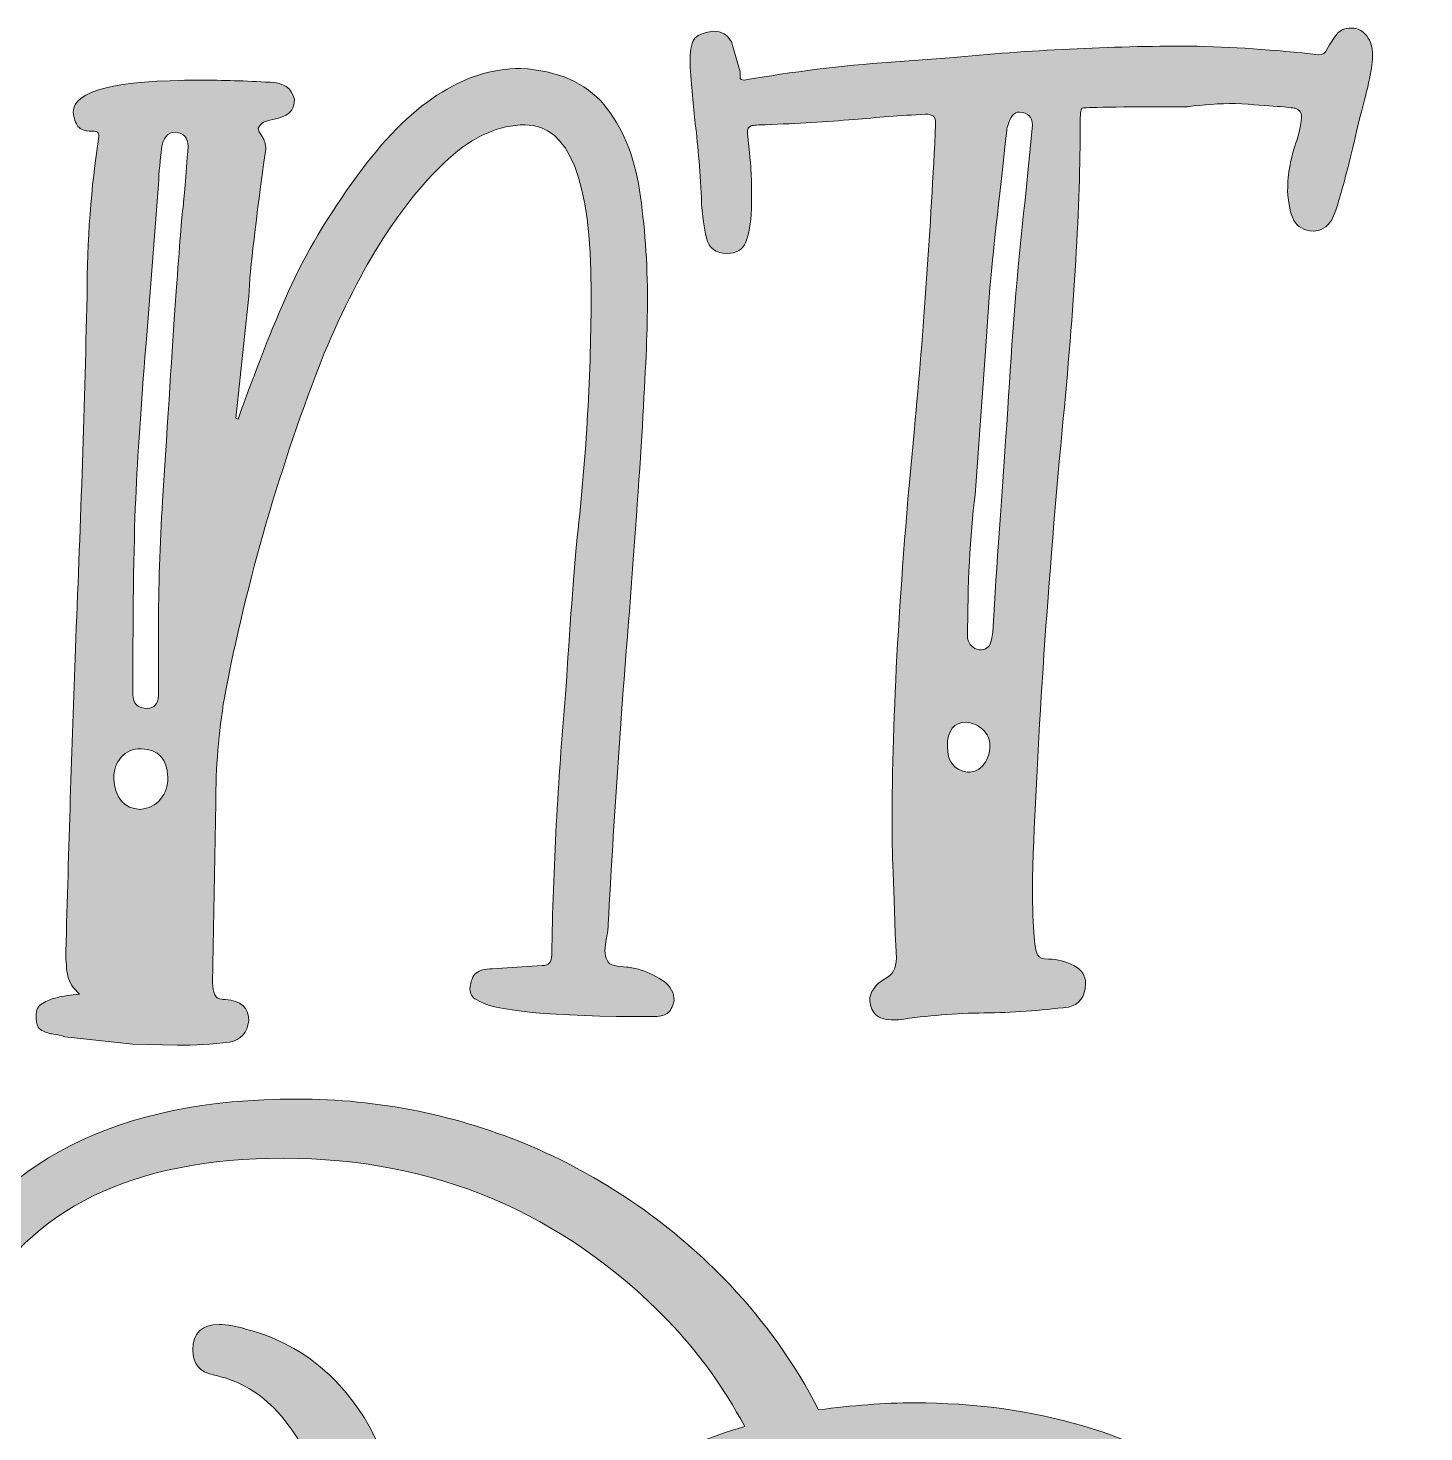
# Model space of a CAD drawing. Header units: inches. Extents: x 0.15 to 5.85, y 0.49 to 5.49.
# Drawn here: x 4.436 to 5.541, y 4.347 to 5.459 of the extents above; entities that cross this region are included whole.
import ezdxf

# ---------------------------------------------------------------- set-up
doc = ezdxf.new("R2010")
doc.units = ezdxf.units.IN
doc.header["$MEASUREMENT"] = 0
doc.layers.add('Layer 1', color=7, linetype='Continuous')

# ---------------------------------------------------------------- blocks, each defined once
blk = doc.blocks.new('block 3')
at = {"layer": 'Layer 1', "true_color": 0x231f20}
h = blk.add_hatch(color=250, dxfattribs=at)
h.dxf.hatch_style = 2
edge = h.paths.add_edge_path()
edge.add_spline(control_points=[(5.1194, 4.6731), (5.1093, 4.6731), (5.1036, 4.6781), (5.1025, 4.6882), (5.1025, 4.695), (5.1067, 4.7009), (5.1151, 4.7059), (5.1207, 4.7087), (5.1236, 4.714), (5.1236, 4.7219), (5.1213, 4.7769), (5.1202, 4.8117), (5.1202, 4.8263), (5.1202, 4.9145), (5.1261, 5.0195), (5.1379, 5.1413), (5.1452, 5.2193), (5.1508, 5.2999), (5.1547, 5.383), (5.1547, 5.3858), (5.1542, 5.3877), (5.153, 5.3889), (5.1519, 5.39), (5.1497, 5.3906), (5.1463, 5.3906), (5.1266, 5.3894), (5.1078, 5.388), (5.0899, 5.3863), (5.0685, 5.3847), (5.0453, 5.3833), (5.02, 5.3821), (5.0144, 5.3821), (5.0106, 5.3819), (5.0086, 5.3813), (5.0066, 5.3807), (5.0056, 5.3788), (5.0056, 5.3754), (5.0073, 5.3602), (5.0083, 5.3497), (5.0086, 5.3438), (5.0089, 5.3379), (5.009, 5.3285), (5.009, 5.3156), (5.0084, 5.3038), (5.0069, 5.295), (5.0044, 5.2891), (5.0019, 5.2832), (4.997, 5.2802), (4.9896, 5.2802), (4.9807, 5.2802), (4.9752, 5.2843), (4.9732, 5.2925), (4.9713, 5.3006), (4.97, 5.3097), (4.9694, 5.3198), (4.9683, 5.3434), (4.9666, 5.3645), (4.9644, 5.383), (4.9627, 5.397), (4.9613, 5.413), (4.9602, 5.431), (4.9602, 5.44), (4.9612, 5.4461), (4.9631, 5.4495), (4.9651, 5.4529), (4.9703, 5.4551), (4.9787, 5.4562), (4.9854, 5.4562), (4.9902, 5.4534), (4.993, 5.4478), (4.993, 5.4478), (4.9998, 5.4242), (4.9998, 5.4242), (4.9998, 5.4231), (4.9998, 5.4217), (4.9998, 5.42), (4.9998, 5.4183), (5.0009, 5.4175), (5.0031, 5.4175), (5.0413, 5.4242), (5.08, 5.429), (5.1194, 5.4318), (5.1194, 5.4318), (5.1657, 5.4352), (5.1657, 5.4352), (5.2291, 5.4414), (5.2925, 5.4445), (5.356, 5.4445), (5.3891, 5.4439), (5.4231, 5.4416), (5.4579, 5.4377), (5.4612, 5.4377), (5.4635, 5.4391), (5.4646, 5.4419), (5.4674, 5.447), (5.4701, 5.4511), (5.4726, 5.4541), (5.4751, 5.4572), (5.4789, 5.4588), (5.484, 5.4588), (5.489, 5.4588), (5.4931, 5.4567), (5.4962, 5.4525), (5.4993, 5.4482), (5.5008, 5.4433), (5.5008, 5.4377), (5.5008, 5.4287), (5.4975, 5.4122), (5.4907, 5.388), (5.4795, 5.3397), (5.472, 5.3127), (5.4684, 5.3068), (5.4647, 5.3009), (5.4598, 5.2979), (5.4537, 5.2979), (5.4464, 5.2985), (5.4413, 5.3013), (5.4385, 5.3064), (5.4357, 5.3114), (5.434, 5.3193), (5.4335, 5.3299), (5.4335, 5.3434), (5.436, 5.3569), (5.441, 5.3704), (5.4433, 5.3788), (5.4444, 5.385), (5.4444, 5.3889), (5.4444, 5.3922), (5.4427, 5.3943), (5.4394, 5.3952), (5.436, 5.396), (5.4203, 5.3973), (5.3922, 5.399), (5.3793, 5.399), (5.3666, 5.3981), (5.3543, 5.3965), (5.2993, 5.3965), (5.2714, 5.396), (5.2705, 5.3952), (5.2697, 5.3943), (5.2692, 5.3903), (5.2692, 5.383), (5.2692, 5.319), (5.2645, 5.2381), (5.2549, 5.1404), (5.2426, 5.0068), (5.2347, 4.8884), (5.2314, 4.7851), (5.2314, 4.7486), (5.2327, 4.7284), (5.2356, 4.7244), (5.2367, 4.7222), (5.2395, 4.7211), (5.244, 4.7211), (5.2513, 4.7211), (5.258, 4.7194), (5.2642, 4.716), (5.2704, 4.7127), (5.2735, 4.7079), (5.2735, 4.7017), (5.2729, 4.691), (5.2684, 4.6849), (5.26, 4.6832), (5.2375, 4.6804), (5.2152, 4.6788), (5.193, 4.6785), (5.1708, 4.6783), (5.1483, 4.6764), (5.1253, 4.6731), (5.1253, 4.6731), (5.1194, 4.6731), (5.1194, 4.6731)], knot_values=[0, 0, 0, 0, 1, 1, 1, 2, 2, 2, 3, 3, 3, 4, 4, 4, 5, 5, 5, 6, 6, 6, 7, 7, 7, 8, 8, 8, 9, 9, 9, 10, 10, 10, 11, 11, 11, 12, 12, 12, 13, 13, 13, 14, 14, 14, 15, 15, 15, 16, 16, 16, 17, 17, 17, 18, 18, 18, 19, 19, 19, 20, 20, 20, 21, 21, 21, 22, 22, 22, 23, 23, 23, 24, 24, 24, 25, 25, 25, 26, 26, 26, 27, 27, 27, 28, 28, 28, 29, 29, 29, 30, 30, 30, 31, 31, 31, 32, 32, 32, 33, 33, 33, 34, 34, 34, 35, 35, 35, 36, 36, 36, 37, 37, 37, 38, 38, 38, 39, 39, 39, 40, 40, 40, 41, 41, 41, 42, 42, 42, 43, 43, 43, 44, 44, 44, 45, 45, 45, 46, 46, 46, 47, 47, 47, 48, 48, 48, 49, 49, 49, 50, 50, 50, 51, 51, 51, 52, 52, 52, 53, 53, 53, 54, 54, 54, 55, 55, 55, 56, 56, 56, 57, 57, 57, 57], degree=3, periodic=1)
edge = h.paths.add_edge_path()
edge.add_spline(control_points=[(5.193, 4.8756), (5.1961, 4.8798), (5.1977, 4.8847), (5.1977, 4.8903), (5.1977, 4.8954), (5.1958, 4.8996), (5.1922, 4.903), (5.1885, 4.9063), (5.1842, 4.9083), (5.1791, 4.9089), (5.169, 4.9089), (5.164, 4.9024), (5.164, 4.8895), (5.164, 4.8777), (5.1693, 4.871), (5.18, 4.8693), (5.1856, 4.8693), (5.1899, 4.8714), (5.193, 4.8756)], knot_values=[0, 0, 0, 0, 1, 1, 1, 2, 2, 2, 3, 3, 3, 4, 4, 4, 5, 5, 5, 6, 6, 6, 6], degree=3, periodic=1)
edge = h.paths.add_edge_path()
edge.add_spline(control_points=[(5.1985, 4.9724), (5.1996, 4.9767), (5.2002, 4.9807), (5.2002, 4.9847), (5.203, 5.0301), (5.2069, 5.0877), (5.212, 5.1573), (5.2148, 5.2106), (5.2193, 5.2656), (5.2255, 5.3224), (5.2255, 5.3224), (5.2314, 5.3821), (5.2314, 5.3821), (5.2314, 5.3883), (5.228, 5.3917), (5.2212, 5.3922), (5.2167, 5.3922), (5.2137, 5.3886), (5.212, 5.3813), (5.2114, 5.3807), (5.2111, 5.3796), (5.2111, 5.3779), (5.2044, 5.3195), (5.1999, 5.278), (5.1977, 5.2533), (5.1977, 5.2533), (5.1943, 5.2028), (5.1943, 5.2028), (5.1943, 5.2028), (5.1859, 5.0891), (5.1859, 5.0891), (5.1819, 5.056), (5.18, 5.018), (5.18, 4.9754), (5.1811, 4.9703), (5.1842, 4.9672), (5.1892, 4.9661), (5.1943, 4.9661), (5.1974, 4.9682), (5.1985, 4.9724)], knot_values=[0, 0, 0, 0, 1, 1, 1, 2, 2, 2, 3, 3, 3, 4, 4, 4, 5, 5, 5, 6, 6, 6, 7, 7, 7, 8, 8, 8, 9, 9, 9, 10, 10, 10, 11, 11, 11, 12, 12, 12, 13, 13, 13, 13], degree=3, periodic=1)
h = blk.add_hatch(color=250, dxfattribs=at)
h.dxf.hatch_style = 2
edge = h.paths.add_edge_path()
edge.add_spline(control_points=[(4.5189, 4.6537), (4.5189, 4.6537), (4.465, 4.6596), (4.465, 4.6596), (4.4622, 4.6607), (4.4593, 4.6614), (4.4562, 4.6617), (4.4531, 4.662), (4.45, 4.663), (4.4469, 4.6647), (4.4438, 4.6663), (4.4423, 4.67), (4.4423, 4.6756), (4.4423, 4.6807), (4.444, 4.6842), (4.4473, 4.6861), (4.4507, 4.6881), (4.4546, 4.6896), (4.4592, 4.6908), (4.4636, 4.6919), (4.4695, 4.6927), (4.4768, 4.6933), (4.4718, 4.6978), (4.4687, 4.7025), (4.4675, 4.7076), (4.4664, 4.7127), (4.4659, 4.7191), (4.4659, 4.727), (4.4681, 4.8084), (4.4706, 4.8884), (4.4734, 4.967), (4.4774, 5.0585), (4.4805, 5.1517), (4.4827, 5.2465), (4.4827, 5.2904), (4.4858, 5.3325), (4.492, 5.3729), (4.492, 5.3751), (4.4914, 5.3764), (4.4903, 5.3767), (4.4892, 5.377), (4.4878, 5.3771), (4.4861, 5.3771), (4.481, 5.3771), (4.4775, 5.3784), (4.4755, 5.3809), (4.4736, 5.3834), (4.4723, 5.3872), (4.4718, 5.3922), (4.4718, 5.4091), (4.5052, 5.4175), (4.572, 5.4175), (4.59, 5.4175), (4.6085, 5.417), (4.6276, 5.4158), (4.6382, 5.4158), (4.6447, 5.4113), (4.6469, 5.4023), (4.6469, 5.3956), (4.6441, 5.3911), (4.6385, 5.3889), (4.6357, 5.3877), (4.6327, 5.3869), (4.6297, 5.3863), (4.6266, 5.3858), (4.6242, 5.3851), (4.6225, 5.3842), (4.6208, 5.3834), (4.6194, 5.3819), (4.6183, 5.3796), (4.6183, 5.3779), (4.6193, 5.3757), (4.6213, 5.3729), (4.6232, 5.3701), (4.6242, 5.3667), (4.6242, 5.3628), (4.6163, 5.3066), (4.6118, 5.2679), (4.6107, 5.2465), (4.6107, 5.2465), (4.6006, 5.1497), (4.6006, 5.1497), (4.6006, 5.1497), (4.6023, 5.1489), (4.6023, 5.1489), (4.6158, 5.187), (4.6291, 5.2209), (4.6423, 5.2504), (4.6555, 5.2798), (4.6736, 5.3103), (4.6966, 5.3417), (4.7376, 5.3984), (4.7808, 5.4268), (4.8263, 5.4268), (4.8555, 5.4251), (4.8774, 5.4155), (4.892, 5.3981), (4.9066, 5.3807), (4.916, 5.3581), (4.9202, 5.3304), (4.9244, 5.3026), (4.9265, 5.2732), (4.9265, 5.2424), (4.9265, 5.203), (4.9217, 5.1211), (4.9122, 4.9964), (4.9055, 4.9145), (4.8998, 4.8319), (4.8954, 4.7489), (4.8954, 4.7455), (4.8949, 4.7418), (4.8941, 4.7379), (4.8933, 4.734), (4.8928, 4.7306), (4.8928, 4.7278), (4.8928, 4.725), (4.8934, 4.7225), (4.8945, 4.7202), (4.8956, 4.718), (4.8976, 4.7166), (4.9004, 4.716), (4.9032, 4.7155), (4.9065, 4.715), (4.9101, 4.7148), (4.9137, 4.7145), (4.9173, 4.7138), (4.9206, 4.7127), (4.9279, 4.7104), (4.9342, 4.7073), (4.9396, 4.7034), (4.9449, 4.6995), (4.9476, 4.6944), (4.9476, 4.6882), (4.9465, 4.6832), (4.9446, 4.6798), (4.9421, 4.6781), (4.9396, 4.6764), (4.9358, 4.6756), (4.9307, 4.6756), (4.8499, 4.6756), (4.8033, 4.6801), (4.7909, 4.6891), (4.7876, 4.6908), (4.7859, 4.6936), (4.7859, 4.6975), (4.7864, 4.7037), (4.7881, 4.7079), (4.7909, 4.7101), (4.7937, 4.7124), (4.7979, 4.7135), (4.8036, 4.7135), (4.8036, 4.7135), (4.8431, 4.716), (4.8431, 4.716), (4.8482, 4.716), (4.8507, 4.7188), (4.8507, 4.7244), (4.8518, 4.7935), (4.8555, 4.8623), (4.8617, 4.9308), (4.865, 4.9852), (4.8681, 5.0268), (4.8709, 5.0554), (4.8782, 5.1205), (4.8819, 5.1854), (4.8819, 5.2499), (4.8819, 5.3381), (4.8645, 5.3821), (4.8297, 5.3821), (4.8089, 5.3821), (4.7887, 5.3731), (4.769, 5.3552), (4.7325, 5.3221), (4.6997, 5.2707), (4.6705, 5.2011), (4.6357, 5.1129), (4.6093, 5.022), (4.5914, 4.9282), (4.5869, 4.9007), (4.5846, 4.8729), (4.5846, 4.8449), (4.5846, 4.8449), (4.5821, 4.7025), (4.5821, 4.7025), (4.5821, 4.6986), (4.5826, 4.6954), (4.5838, 4.6929), (4.5849, 4.6903), (4.5877, 4.6891), (4.5922, 4.6891), (4.6045, 4.6885), (4.6107, 4.6829), (4.6107, 4.6722), (4.6096, 4.6627), (4.6045, 4.6571), (4.5956, 4.6554), (4.5815, 4.6537), (4.5678, 4.6529), (4.5543, 4.6529), (4.5543, 4.6529), (4.5189, 4.6537), (4.5189, 4.6537)], knot_values=[0, 0, 0, 0, 1, 1, 1, 2, 2, 2, 3, 3, 3, 4, 4, 4, 5, 5, 5, 6, 6, 6, 7, 7, 7, 8, 8, 8, 9, 9, 9, 10, 10, 10, 11, 11, 11, 12, 12, 12, 13, 13, 13, 14, 14, 14, 15, 15, 15, 16, 16, 16, 17, 17, 17, 18, 18, 18, 19, 19, 19, 20, 20, 20, 21, 21, 21, 22, 22, 22, 23, 23, 23, 24, 24, 24, 25, 25, 25, 26, 26, 26, 27, 27, 27, 28, 28, 28, 29, 29, 29, 30, 30, 30, 31, 31, 31, 32, 32, 32, 33, 33, 33, 34, 34, 34, 35, 35, 35, 36, 36, 36, 37, 37, 37, 38, 38, 38, 39, 39, 39, 40, 40, 40, 41, 41, 41, 42, 42, 42, 43, 43, 43, 44, 44, 44, 45, 45, 45, 46, 46, 46, 47, 47, 47, 48, 48, 48, 49, 49, 49, 50, 50, 50, 51, 51, 51, 52, 52, 52, 53, 53, 53, 54, 54, 54, 55, 55, 55, 56, 56, 56, 57, 57, 57, 58, 58, 58, 59, 59, 59, 60, 60, 60, 61, 61, 61, 62, 62, 62, 63, 63, 63, 64, 64, 64, 65, 65, 65, 66, 66, 66, 67, 67, 67, 67], degree=3, periodic=1)
edge = h.paths.add_edge_path()
edge.add_spline(control_points=[(4.5408, 4.8478), (4.5448, 4.8526), (4.5467, 4.8583), (4.5467, 4.8651), (4.5462, 4.8797), (4.5392, 4.8872), (4.5257, 4.8878), (4.5189, 4.8878), (4.5136, 4.8856), (4.5097, 4.8811), (4.5057, 4.8766), (4.5038, 4.871), (4.5038, 4.8642), (4.5049, 4.8485), (4.5119, 4.8404), (4.5248, 4.8398), (4.5315, 4.8404), (4.5369, 4.843), (4.5408, 4.8478)], knot_values=[0, 0, 0, 0, 1, 1, 1, 2, 2, 2, 3, 3, 3, 4, 4, 4, 5, 5, 5, 6, 6, 6, 6], degree=3, periodic=1)
edge = h.paths.add_edge_path()
edge.add_spline(control_points=[(4.5392, 4.9299), (4.5392, 4.9299), (4.5392, 4.9813), (4.5392, 4.9813), (4.5392, 5.0155), (4.5403, 5.0498), (4.5425, 5.084), (4.5509, 5.2188), (4.5563, 5.2959), (4.5585, 5.3156), (4.5596, 5.324), (4.561, 5.3406), (4.5627, 5.3653), (4.5627, 5.372), (4.5594, 5.3757), (4.5526, 5.3762), (4.5464, 5.3762), (4.5428, 5.3719), (4.5417, 5.3632), (4.5405, 5.3545), (4.5397, 5.3451), (4.5392, 5.335), (4.5392, 5.335), (4.5299, 5.2154), (4.5299, 5.2154), (4.526, 5.1682), (4.5232, 5.1273), (4.5215, 5.0924), (4.5198, 5.0576), (4.5189, 5.0037), (4.5189, 4.9308), (4.5189, 4.9235), (4.5229, 4.9198), (4.5307, 4.9198), (4.5358, 4.9198), (4.5386, 4.9232), (4.5392, 4.9299)], knot_values=[0, 0, 0, 0, 1, 1, 1, 2, 2, 2, 3, 3, 3, 4, 4, 4, 5, 5, 5, 6, 6, 6, 7, 7, 7, 8, 8, 8, 9, 9, 9, 10, 10, 10, 11, 11, 11, 12, 12, 12, 12], degree=3, periodic=1)
at = {"layer": 'Layer 1', "lineweight": 0}
for points, knots in [([(5.1194, 4.6731), (5.1093, 4.6731), (5.1036, 4.6781), (5.1025, 4.6882), (5.1025, 4.695), (5.1067, 4.7009), (5.1151, 4.7059), (5.1207, 4.7087), (5.1236, 4.714), (5.1236, 4.7219), (5.1213, 4.7769), (5.1202, 4.8117), (5.1202, 4.8263), (5.1202, 4.9145), (5.1261, 5.0195), (5.1379, 5.1413), (5.1452, 5.2193), (5.1508, 5.2999), (5.1547, 5.383), (5.1547, 5.3858), (5.1542, 5.3877), (5.153, 5.3889), (5.1519, 5.39), (5.1497, 5.3906), (5.1463, 5.3906), (5.1266, 5.3894), (5.1078, 5.388), (5.0899, 5.3863), (5.0685, 5.3847), (5.0453, 5.3833), (5.02, 5.3821), (5.0144, 5.3821), (5.0106, 5.3819), (5.0086, 5.3813), (5.0066, 5.3807), (5.0056, 5.3788), (5.0056, 5.3754), (5.0073, 5.3602), (5.0083, 5.3497), (5.0086, 5.3438), (5.0089, 5.3379), (5.009, 5.3285), (5.009, 5.3156), (5.0084, 5.3038), (5.0069, 5.295), (5.0044, 5.2891), (5.0019, 5.2832), (4.997, 5.2802), (4.9896, 5.2802), (4.9807, 5.2802), (4.9752, 5.2843), (4.9732, 5.2925), (4.9713, 5.3006), (4.97, 5.3097), (4.9694, 5.3198), (4.9683, 5.3434), (4.9666, 5.3645), (4.9644, 5.383), (4.9627, 5.397), (4.9613, 5.413), (4.9602, 5.431), (4.9602, 5.44), (4.9612, 5.4461), (4.9631, 5.4495), (4.9651, 5.4529), (4.9703, 5.4551), (4.9787, 5.4562), (4.9854, 5.4562), (4.9902, 5.4534), (4.993, 5.4478), (4.993, 5.4478), (4.9998, 5.4242), (4.9998, 5.4242), (4.9998, 5.4231), (4.9998, 5.4217), (4.9998, 5.42), (4.9998, 5.4183), (5.0009, 5.4175), (5.0031, 5.4175), (5.0413, 5.4242), (5.08, 5.429), (5.1194, 5.4318), (5.1194, 5.4318), (5.1657, 5.4352), (5.1657, 5.4352), (5.2291, 5.4414), (5.2925, 5.4445), (5.356, 5.4445), (5.3891, 5.4439), (5.4231, 5.4416), (5.4579, 5.4377), (5.4612, 5.4377), (5.4635, 5.4391), (5.4646, 5.4419), (5.4674, 5.447), (5.4701, 5.4511), (5.4726, 5.4541), (5.4751, 5.4572), (5.4789, 5.4588), (5.484, 5.4588), (5.489, 5.4588), (5.4931, 5.4567), (5.4962, 5.4525), (5.4993, 5.4482), (5.5008, 5.4433), (5.5008, 5.4377), (5.5008, 5.4287), (5.4975, 5.4122), (5.4907, 5.388), (5.4795, 5.3397), (5.472, 5.3127), (5.4684, 5.3068), (5.4647, 5.3009), (5.4598, 5.2979), (5.4537, 5.2979), (5.4464, 5.2985), (5.4413, 5.3013), (5.4385, 5.3064), (5.4357, 5.3114), (5.434, 5.3193), (5.4335, 5.3299), (5.4335, 5.3434), (5.436, 5.3569), (5.441, 5.3704), (5.4433, 5.3788), (5.4444, 5.385), (5.4444, 5.3889), (5.4444, 5.3922), (5.4427, 5.3943), (5.4394, 5.3952), (5.436, 5.396), (5.4203, 5.3973), (5.3922, 5.399), (5.3793, 5.399), (5.3666, 5.3981), (5.3543, 5.3965), (5.2993, 5.3965), (5.2714, 5.396), (5.2705, 5.3952), (5.2697, 5.3943), (5.2692, 5.3903), (5.2692, 5.383), (5.2692, 5.319), (5.2645, 5.2381), (5.2549, 5.1404), (5.2426, 5.0068), (5.2347, 4.8884), (5.2314, 4.7851), (5.2314, 4.7486), (5.2327, 4.7284), (5.2356, 4.7244), (5.2367, 4.7222), (5.2395, 4.7211), (5.244, 4.7211), (5.2513, 4.7211), (5.258, 4.7194), (5.2642, 4.716), (5.2704, 4.7127), (5.2735, 4.7079), (5.2735, 4.7017), (5.2729, 4.691), (5.2684, 4.6849), (5.26, 4.6832), (5.2375, 4.6804), (5.2152, 4.6788), (5.193, 4.6785), (5.1708, 4.6783), (5.1483, 4.6764), (5.1253, 4.6731), (5.1253, 4.6731), (5.1194, 4.6731), (5.1194, 4.6731)], [0, 0, 0, 0, 1, 1, 1, 2, 2, 2, 3, 3, 3, 4, 4, 4, 5, 5, 5, 6, 6, 6, 7, 7, 7, 8, 8, 8, 9, 9, 9, 10, 10, 10, 11, 11, 11, 12, 12, 12, 13, 13, 13, 14, 14, 14, 15, 15, 15, 16, 16, 16, 17, 17, 17, 18, 18, 18, 19, 19, 19, 20, 20, 20, 21, 21, 21, 22, 22, 22, 23, 23, 23, 24, 24, 24, 25, 25, 25, 26, 26, 26, 27, 27, 27, 28, 28, 28, 29, 29, 29, 30, 30, 30, 31, 31, 31, 32, 32, 32, 33, 33, 33, 34, 34, 34, 35, 35, 35, 36, 36, 36, 37, 37, 37, 38, 38, 38, 39, 39, 39, 40, 40, 40, 41, 41, 41, 42, 42, 42, 43, 43, 43, 44, 44, 44, 45, 45, 45, 46, 46, 46, 47, 47, 47, 48, 48, 48, 49, 49, 49, 50, 50, 50, 51, 51, 51, 52, 52, 52, 53, 53, 53, 54, 54, 54, 55, 55, 55, 56, 56, 56, 57, 57, 57, 57]), ([(4.5189, 4.6537), (4.5189, 4.6537), (4.465, 4.6596), (4.465, 4.6596), (4.4622, 4.6607), (4.4593, 4.6614), (4.4562, 4.6617), (4.4531, 4.662), (4.45, 4.663), (4.4469, 4.6647), (4.4438, 4.6663), (4.4423, 4.67), (4.4423, 4.6756), (4.4423, 4.6807), (4.444, 4.6842), (4.4473, 4.6861), (4.4507, 4.6881), (4.4546, 4.6896), (4.4592, 4.6908), (4.4636, 4.6919), (4.4695, 4.6927), (4.4768, 4.6933), (4.4718, 4.6978), (4.4687, 4.7025), (4.4675, 4.7076), (4.4664, 4.7127), (4.4659, 4.7191), (4.4659, 4.727), (4.4681, 4.8084), (4.4706, 4.8884), (4.4734, 4.967), (4.4774, 5.0585), (4.4805, 5.1517), (4.4827, 5.2465), (4.4827, 5.2904), (4.4858, 5.3325), (4.492, 5.3729), (4.492, 5.3751), (4.4914, 5.3764), (4.4903, 5.3767), (4.4892, 5.377), (4.4878, 5.3771), (4.4861, 5.3771), (4.481, 5.3771), (4.4775, 5.3784), (4.4755, 5.3809), (4.4736, 5.3834), (4.4723, 5.3872), (4.4718, 5.3922), (4.4718, 5.4091), (4.5052, 5.4175), (4.572, 5.4175), (4.59, 5.4175), (4.6085, 5.417), (4.6276, 5.4158), (4.6382, 5.4158), (4.6447, 5.4113), (4.6469, 5.4023), (4.6469, 5.3956), (4.6441, 5.3911), (4.6385, 5.3889), (4.6357, 5.3877), (4.6327, 5.3869), (4.6297, 5.3863), (4.6266, 5.3858), (4.6242, 5.3851), (4.6225, 5.3842), (4.6208, 5.3834), (4.6194, 5.3819), (4.6183, 5.3796), (4.6183, 5.3779), (4.6193, 5.3757), (4.6213, 5.3729), (4.6232, 5.3701), (4.6242, 5.3667), (4.6242, 5.3628), (4.6163, 5.3066), (4.6118, 5.2679), (4.6107, 5.2465), (4.6107, 5.2465), (4.6006, 5.1497), (4.6006, 5.1497), (4.6006, 5.1497), (4.6023, 5.1489), (4.6023, 5.1489), (4.6158, 5.187), (4.6291, 5.2209), (4.6423, 5.2504), (4.6555, 5.2798), (4.6736, 5.3103), (4.6966, 5.3417), (4.7376, 5.3984), (4.7808, 5.4268), (4.8263, 5.4268), (4.8555, 5.4251), (4.8774, 5.4155), (4.892, 5.3981), (4.9066, 5.3807), (4.916, 5.3581), (4.9202, 5.3304), (4.9244, 5.3026), (4.9265, 5.2732), (4.9265, 5.2424), (4.9265, 5.203), (4.9217, 5.1211), (4.9122, 4.9964), (4.9055, 4.9145), (4.8998, 4.8319), (4.8954, 4.7489), (4.8954, 4.7455), (4.8949, 4.7418), (4.8941, 4.7379), (4.8933, 4.734), (4.8928, 4.7306), (4.8928, 4.7278), (4.8928, 4.725), (4.8934, 4.7225), (4.8945, 4.7202), (4.8956, 4.718), (4.8976, 4.7166), (4.9004, 4.716), (4.9032, 4.7155), (4.9065, 4.715), (4.9101, 4.7148), (4.9137, 4.7145), (4.9173, 4.7138), (4.9206, 4.7127), (4.9279, 4.7104), (4.9342, 4.7073), (4.9396, 4.7034), (4.9449, 4.6995), (4.9476, 4.6944), (4.9476, 4.6882), (4.9465, 4.6832), (4.9446, 4.6798), (4.9421, 4.6781), (4.9396, 4.6764), (4.9358, 4.6756), (4.9307, 4.6756), (4.8499, 4.6756), (4.8033, 4.6801), (4.7909, 4.6891), (4.7876, 4.6908), (4.7859, 4.6936), (4.7859, 4.6975), (4.7864, 4.7037), (4.7881, 4.7079), (4.7909, 4.7101), (4.7937, 4.7124), (4.7979, 4.7135), (4.8036, 4.7135), (4.8036, 4.7135), (4.8431, 4.716), (4.8431, 4.716), (4.8482, 4.716), (4.8507, 4.7188), (4.8507, 4.7244), (4.8518, 4.7935), (4.8555, 4.8623), (4.8617, 4.9308), (4.865, 4.9852), (4.8681, 5.0268), (4.8709, 5.0554), (4.8782, 5.1205), (4.8819, 5.1854), (4.8819, 5.2499), (4.8819, 5.3381), (4.8645, 5.3821), (4.8297, 5.3821), (4.8089, 5.3821), (4.7887, 5.3731), (4.769, 5.3552), (4.7325, 5.3221), (4.6997, 5.2707), (4.6705, 5.2011), (4.6357, 5.1129), (4.6093, 5.022), (4.5914, 4.9282), (4.5869, 4.9007), (4.5846, 4.8729), (4.5846, 4.8449), (4.5846, 4.8449), (4.5821, 4.7025), (4.5821, 4.7025), (4.5821, 4.6986), (4.5826, 4.6954), (4.5838, 4.6929), (4.5849, 4.6903), (4.5877, 4.6891), (4.5922, 4.6891), (4.6045, 4.6885), (4.6107, 4.6829), (4.6107, 4.6722), (4.6096, 4.6627), (4.6045, 4.6571), (4.5956, 4.6554), (4.5815, 4.6537), (4.5678, 4.6529), (4.5543, 4.6529), (4.5543, 4.6529), (4.5189, 4.6537), (4.5189, 4.6537)], [0, 0, 0, 0, 1, 1, 1, 2, 2, 2, 3, 3, 3, 4, 4, 4, 5, 5, 5, 6, 6, 6, 7, 7, 7, 8, 8, 8, 9, 9, 9, 10, 10, 10, 11, 11, 11, 12, 12, 12, 13, 13, 13, 14, 14, 14, 15, 15, 15, 16, 16, 16, 17, 17, 17, 18, 18, 18, 19, 19, 19, 20, 20, 20, 21, 21, 21, 22, 22, 22, 23, 23, 23, 24, 24, 24, 25, 25, 25, 26, 26, 26, 27, 27, 27, 28, 28, 28, 29, 29, 29, 30, 30, 30, 31, 31, 31, 32, 32, 32, 33, 33, 33, 34, 34, 34, 35, 35, 35, 36, 36, 36, 37, 37, 37, 38, 38, 38, 39, 39, 39, 40, 40, 40, 41, 41, 41, 42, 42, 42, 43, 43, 43, 44, 44, 44, 45, 45, 45, 46, 46, 46, 47, 47, 47, 48, 48, 48, 49, 49, 49, 50, 50, 50, 51, 51, 51, 52, 52, 52, 53, 53, 53, 54, 54, 54, 55, 55, 55, 56, 56, 56, 57, 57, 57, 58, 58, 58, 59, 59, 59, 60, 60, 60, 61, 61, 61, 62, 62, 62, 63, 63, 63, 64, 64, 64, 65, 65, 65, 66, 66, 66, 67, 67, 67, 67]), ([(5.1985, 4.9724), (5.1996, 4.9767), (5.2002, 4.9807), (5.2002, 4.9847), (5.203, 5.0301), (5.2069, 5.0877), (5.212, 5.1573), (5.2148, 5.2106), (5.2193, 5.2656), (5.2255, 5.3224), (5.2255, 5.3224), (5.2314, 5.3821), (5.2314, 5.3821), (5.2314, 5.3883), (5.228, 5.3917), (5.2212, 5.3922), (5.2167, 5.3922), (5.2137, 5.3886), (5.212, 5.3813), (5.2114, 5.3807), (5.2111, 5.3796), (5.2111, 5.3779), (5.2044, 5.3195), (5.1999, 5.278), (5.1977, 5.2533), (5.1977, 5.2533), (5.1943, 5.2028), (5.1943, 5.2028), (5.1943, 5.2028), (5.1859, 5.0891), (5.1859, 5.0891), (5.1819, 5.056), (5.18, 5.018), (5.18, 4.9754), (5.1811, 4.9703), (5.1842, 4.9672), (5.1892, 4.9661), (5.1943, 4.9661), (5.1974, 4.9682), (5.1985, 4.9724)], [0, 0, 0, 0, 1, 1, 1, 2, 2, 2, 3, 3, 3, 4, 4, 4, 5, 5, 5, 6, 6, 6, 7, 7, 7, 8, 8, 8, 9, 9, 9, 10, 10, 10, 11, 11, 11, 12, 12, 12, 13, 13, 13, 13]), ([(4.5392, 4.9299), (4.5392, 4.9299), (4.5392, 4.9813), (4.5392, 4.9813), (4.5392, 5.0155), (4.5403, 5.0498), (4.5425, 5.084), (4.5509, 5.2188), (4.5563, 5.2959), (4.5585, 5.3156), (4.5596, 5.324), (4.561, 5.3406), (4.5627, 5.3653), (4.5627, 5.372), (4.5594, 5.3757), (4.5526, 5.3762), (4.5464, 5.3762), (4.5428, 5.3719), (4.5417, 5.3632), (4.5405, 5.3545), (4.5397, 5.3451), (4.5392, 5.335), (4.5392, 5.335), (4.5299, 5.2154), (4.5299, 5.2154), (4.526, 5.1682), (4.5232, 5.1273), (4.5215, 5.0924), (4.5198, 5.0576), (4.5189, 5.0037), (4.5189, 4.9308), (4.5189, 4.9235), (4.5229, 4.9198), (4.5307, 4.9198), (4.5358, 4.9198), (4.5386, 4.9232), (4.5392, 4.9299)], [0, 0, 0, 0, 1, 1, 1, 2, 2, 2, 3, 3, 3, 4, 4, 4, 5, 5, 5, 6, 6, 6, 7, 7, 7, 8, 8, 8, 9, 9, 9, 10, 10, 10, 11, 11, 11, 12, 12, 12, 12]), ([(5.193, 4.8756), (5.1961, 4.8798), (5.1977, 4.8847), (5.1977, 4.8903), (5.1977, 4.8954), (5.1958, 4.8996), (5.1922, 4.903), (5.1885, 4.9063), (5.1842, 4.9083), (5.1791, 4.9089), (5.169, 4.9089), (5.164, 4.9024), (5.164, 4.8895), (5.164, 4.8777), (5.1693, 4.871), (5.18, 4.8693), (5.1856, 4.8693), (5.1899, 4.8714), (5.193, 4.8756)], [0, 0, 0, 0, 1, 1, 1, 2, 2, 2, 3, 3, 3, 4, 4, 4, 5, 5, 5, 6, 6, 6, 6]), ([(4.5408, 4.8478), (4.5448, 4.8526), (4.5467, 4.8583), (4.5467, 4.8651), (4.5462, 4.8797), (4.5392, 4.8872), (4.5257, 4.8878), (4.5189, 4.8878), (4.5136, 4.8856), (4.5097, 4.8811), (4.5057, 4.8766), (4.5038, 4.871), (4.5038, 4.8642), (4.5049, 4.8485), (4.5119, 4.8404), (4.5248, 4.8398), (4.5315, 4.8404), (4.5369, 4.843), (4.5408, 4.8478)], [0, 0, 0, 0, 1, 1, 1, 2, 2, 2, 3, 3, 3, 4, 4, 4, 5, 5, 5, 6, 6, 6, 6])]:
    blk.add_open_spline(points, degree=3, knots=knots, dxfattribs=at)
blk = doc.blocks.new('block 6')
at = {"layer": 'Layer 1', "true_color": 0x231f20}
h = blk.add_hatch(color=250, dxfattribs=at)
h.dxf.hatch_style = 2
edge = h.paths.add_edge_path()
edge.add_spline(control_points=[(4.8581, 3.5602), (4.8264, 3.5879), (4.8107, 3.6318), (4.8107, 3.6929), (4.8107, 3.7494), (4.8258, 3.8024), (4.8566, 3.8519), (4.8763, 3.8831), (4.9025, 3.9043), (4.9359, 3.9159), (4.9465, 3.9195), (4.9571, 3.921), (4.9677, 3.921), (4.9919, 3.921), (5.0121, 3.9139), (5.0277, 3.8998), (5.0433, 3.8852), (5.0514, 3.8685), (5.0514, 3.8498), (5.0514, 3.8372), (5.0494, 3.8246), (5.0449, 3.813), (5.0267, 3.762), (4.9949, 3.7227), (4.949, 3.6944), (4.9454, 3.6924), (4.9419, 3.6914), (4.9384, 3.6914), (4.9308, 3.6914), (4.9253, 3.6949), (4.9212, 3.7015), (4.9197, 3.7045), (4.9187, 3.708), (4.9187, 3.7116), (4.9187, 3.7191), (4.9217, 3.7247), (4.9283, 3.7287), (4.9661, 3.7535), (4.9919, 3.7858), (5.0065, 3.8261), (5.0095, 3.8347), (5.011, 3.8418), (5.011, 3.8483), (5.011, 3.8559), (5.0085, 3.863), (5.004, 3.8685), (4.9989, 3.8741), (4.9924, 3.8766), (4.9848, 3.8766), (4.9762, 3.8766), (4.9681, 3.8736), (4.9606, 3.8675), (4.9429, 3.8534), (4.9288, 3.8276), (4.9182, 3.7898), (4.9086, 3.755), (4.9041, 3.7207), (4.9041, 3.6858), (4.9041, 3.6197), (4.9207, 3.5864), (4.9545, 3.5864), (4.9813, 3.5864), (5.01, 3.6051), (5.0398, 3.6429), (5.0661, 3.6768), (5.0938, 3.7242), (5.1241, 3.7847), (5.1296, 3.7958), (5.1342, 3.8064), (5.1372, 3.8165), (5.1402, 3.8261), (5.1428, 3.8327), (5.1448, 3.8357), (5.1493, 3.8418), (5.1548, 3.8448), (5.1619, 3.8448), (5.1695, 3.8448), (5.1756, 3.8413), (5.1796, 3.8347), (5.2119, 3.7777), (5.2538, 3.7489), (5.3058, 3.7489), (5.3335, 3.7489), (5.3592, 3.757), (5.383, 3.7736), (5.4067, 3.7898), (5.4263, 3.8115), (5.4425, 3.8392), (5.4682, 3.8816), (5.4808, 3.9311), (5.4808, 3.9876), (5.4808, 4.0295), (5.4733, 4.0704), (5.4581, 4.1107), (5.4344, 4.1733), (5.3956, 4.2243), (5.3406, 4.2631), (5.2795, 4.3065), (5.2063, 4.3282), (5.1205, 4.3282), (5.1069, 4.3282), (5.0928, 4.3272), (5.0792, 4.3257), (5.0928, 4.2909), (5.0993, 4.2546), (5.0993, 4.2167), (5.0993, 4.1496), (5.0842, 4.0961), (5.0534, 4.0562), (5.0226, 4.0159), (4.9833, 3.9957), (4.9354, 3.9957), (4.9222, 3.9957), (4.9091, 3.9982), (4.8955, 4.0032), (4.8733, 4.0113), (4.8551, 4.0244), (4.8405, 4.0426), (4.8193, 4.0694), (4.8087, 4.1001), (4.8087, 4.1349), (4.8087, 4.1794), (4.8264, 4.2212), (4.8612, 4.2611), (4.9, 4.305), (4.9475, 4.3353), (5.0035, 4.3509), (4.9868, 4.3817), (4.9666, 4.41), (4.9424, 4.4352), (4.8591, 4.5205), (4.7577, 4.5634), (4.6386, 4.5634), (4.5185, 4.5634), (4.4373, 4.5235), (4.3944, 4.4443), (4.3767, 4.4115), (4.3682, 4.3741), (4.3682, 4.3318), (4.3682, 4.2798), (4.3848, 4.2328), (4.4181, 4.19), (4.4509, 4.1471), (4.4933, 4.1259), (4.5448, 4.1259), (4.5766, 4.1259), (4.6018, 4.1355), (4.6215, 4.1546), (4.6411, 4.1733), (4.6548, 4.1985), (4.6623, 4.2303), (4.6654, 4.2424), (4.6669, 4.2546), (4.6669, 4.2672), (4.6669, 4.2788), (4.6649, 4.2939), (4.6614, 4.3121), (4.6578, 4.3302), (4.6472, 4.3479), (4.6306, 4.3656), (4.6169, 4.3792), (4.6013, 4.3878), (4.5826, 4.3918), (4.572, 4.3938), (4.5665, 4.4004), (4.5665, 4.4115), (4.5665, 4.4251), (4.5735, 4.4317), (4.5872, 4.4317), (4.5927, 4.4317), (4.6018, 4.4302), (4.6134, 4.4266), (4.6402, 4.419), (4.6634, 4.4044), (4.6825, 4.3837), (4.7123, 4.3514), (4.7274, 4.3111), (4.7274, 4.2626), (4.7274, 4.2419), (4.7239, 4.2212), (4.7169, 4.2011), (4.7037, 4.1632), (4.682, 4.1349), (4.6523, 4.1153), (4.622, 4.0956), (4.5872, 4.0855), (4.5478, 4.0855), (4.4792, 4.0855), (4.4252, 4.1107), (4.3863, 4.1607), (4.3475, 4.2106), (4.3278, 4.2677), (4.3278, 4.3318), (4.3278, 4.3797), (4.3384, 4.4236), (4.3591, 4.463), (4.41, 4.5613), (4.5069, 4.6103), (4.6487, 4.6103), (4.7138, 4.6103), (4.7759, 4.5977), (4.8354, 4.5725), (4.8945, 4.5467), (4.9469, 4.5104), (4.9919, 4.463), (5.0201, 4.4332), (5.0433, 4.4004), (5.062, 4.364), (5.0887, 4.3676), (5.114, 4.3696), (5.1377, 4.3696), (5.2336, 4.3696), (5.3158, 4.3454), (5.3845, 4.2964), (5.446, 4.2525), (5.4899, 4.195), (5.5162, 4.1249), (5.5328, 4.0799), (5.5414, 4.034), (5.5414, 3.9871), (5.5414, 3.9341), (5.5308, 3.8857), (5.5101, 3.8423), (5.4955, 3.812), (5.4763, 3.7862), (5.4526, 3.7646), (5.4102, 3.7262), (5.3638, 3.707), (5.3128, 3.707), (5.28, 3.707), (5.2492, 3.7161), (5.2194, 3.7338), (5.2003, 3.7454), (5.1831, 3.761), (5.1675, 3.7802), (5.1594, 3.763), (5.1468, 3.7388), (5.1296, 3.708), (5.065, 3.5905), (5.0009, 3.5319), (4.9374, 3.5319), (4.9061, 3.5319), (4.8799, 3.5415), (4.8581, 3.5602)], knot_values=[0, 0, 0, 0, 1, 1, 1, 2, 2, 2, 3, 3, 3, 4, 4, 4, 5, 5, 5, 6, 6, 6, 7, 7, 7, 8, 8, 8, 9, 9, 9, 10, 10, 10, 11, 11, 11, 12, 12, 12, 13, 13, 13, 14, 14, 14, 15, 15, 15, 16, 16, 16, 17, 17, 17, 18, 18, 18, 19, 19, 19, 20, 20, 20, 21, 21, 21, 22, 22, 22, 23, 23, 23, 24, 24, 24, 25, 25, 25, 26, 26, 26, 27, 27, 27, 28, 28, 28, 29, 29, 29, 30, 30, 30, 31, 31, 31, 32, 32, 32, 33, 33, 33, 34, 34, 34, 35, 35, 35, 36, 36, 36, 37, 37, 37, 38, 38, 38, 39, 39, 39, 40, 40, 40, 41, 41, 41, 42, 42, 42, 43, 43, 43, 44, 44, 44, 45, 45, 45, 46, 46, 46, 47, 47, 47, 48, 48, 48, 49, 49, 49, 50, 50, 50, 51, 51, 51, 52, 52, 52, 53, 53, 53, 54, 54, 54, 55, 55, 55, 56, 56, 56, 57, 57, 57, 58, 58, 58, 59, 59, 59, 60, 60, 60, 61, 61, 61, 62, 62, 62, 63, 63, 63, 64, 64, 64, 65, 65, 65, 66, 66, 66, 67, 67, 67, 68, 68, 68, 69, 69, 69, 70, 70, 70, 71, 71, 71, 72, 72, 72, 73, 73, 73, 74, 74, 74, 75, 75, 75, 76, 76, 76, 77, 77, 77, 78, 78, 78, 79, 79, 79, 80, 80, 80, 81, 81, 81, 81], degree=3, periodic=1)
edge = h.paths.add_edge_path()
edge.add_spline(control_points=[(5.005, 4.0855), (5.0277, 4.1178), (5.0388, 4.1617), (5.0388, 4.2172), (5.0388, 4.252), (5.0327, 4.2843), (5.0201, 4.3136), (4.9692, 4.3005), (4.9268, 4.2742), (4.8919, 4.2354), (4.8768, 4.2182), (4.8652, 4.199), (4.8571, 4.1778), (4.8516, 4.1642), (4.8491, 4.1501), (4.8491, 4.1355), (4.8491, 4.1279), (4.8501, 4.1198), (4.8516, 4.1117), (4.8587, 4.0779), (4.8778, 4.0542), (4.9091, 4.0406), (4.9147, 4.0381), (4.9217, 4.0365), (4.9303, 4.0365), (4.9571, 4.0365), (4.9823, 4.0527), (5.005, 4.0855)], knot_values=[0, 0, 0, 0, 1, 1, 1, 2, 2, 2, 3, 3, 3, 4, 4, 4, 5, 5, 5, 6, 6, 6, 7, 7, 7, 8, 8, 8, 9, 9, 9, 9], degree=3, periodic=1)
at = {"layer": 'Layer 1', "lineweight": 0}
blk.add_open_spline([(4.8581, 3.5602), (4.8264, 3.5879), (4.8107, 3.6318), (4.8107, 3.6929), (4.8107, 3.7494), (4.8258, 3.8024), (4.8566, 3.8519), (4.8763, 3.8831), (4.9025, 3.9043), (4.9359, 3.9159), (4.9465, 3.9195), (4.9571, 3.921), (4.9677, 3.921), (4.9919, 3.921), (5.0121, 3.9139), (5.0277, 3.8998), (5.0433, 3.8852), (5.0514, 3.8685), (5.0514, 3.8498), (5.0514, 3.8372), (5.0494, 3.8246), (5.0449, 3.813), (5.0267, 3.762), (4.9949, 3.7227), (4.949, 3.6944), (4.9454, 3.6924), (4.9419, 3.6914), (4.9384, 3.6914), (4.9308, 3.6914), (4.9253, 3.6949), (4.9212, 3.7015), (4.9197, 3.7045), (4.9187, 3.708), (4.9187, 3.7116), (4.9187, 3.7191), (4.9217, 3.7247), (4.9283, 3.7287), (4.9661, 3.7535), (4.9919, 3.7858), (5.0065, 3.8261), (5.0095, 3.8347), (5.011, 3.8418), (5.011, 3.8483), (5.011, 3.8559), (5.0085, 3.863), (5.004, 3.8685), (4.9989, 3.8741), (4.9924, 3.8766), (4.9848, 3.8766), (4.9762, 3.8766), (4.9681, 3.8736), (4.9606, 3.8675), (4.9429, 3.8534), (4.9288, 3.8276), (4.9182, 3.7898), (4.9086, 3.755), (4.9041, 3.7207), (4.9041, 3.6858), (4.9041, 3.6197), (4.9207, 3.5864), (4.9545, 3.5864), (4.9813, 3.5864), (5.01, 3.6051), (5.0398, 3.6429), (5.0661, 3.6768), (5.0938, 3.7242), (5.1241, 3.7847), (5.1296, 3.7958), (5.1342, 3.8064), (5.1372, 3.8165), (5.1402, 3.8261), (5.1428, 3.8327), (5.1448, 3.8357), (5.1493, 3.8418), (5.1548, 3.8448), (5.1619, 3.8448), (5.1695, 3.8448), (5.1756, 3.8413), (5.1796, 3.8347), (5.2119, 3.7777), (5.2538, 3.7489), (5.3058, 3.7489), (5.3335, 3.7489), (5.3592, 3.757), (5.383, 3.7736), (5.4067, 3.7898), (5.4263, 3.8115), (5.4425, 3.8392), (5.4682, 3.8816), (5.4808, 3.9311), (5.4808, 3.9876), (5.4808, 4.0295), (5.4733, 4.0704), (5.4581, 4.1107), (5.4344, 4.1733), (5.3956, 4.2243), (5.3406, 4.2631), (5.2795, 4.3065), (5.2063, 4.3282), (5.1205, 4.3282), (5.1069, 4.3282), (5.0928, 4.3272), (5.0792, 4.3257), (5.0928, 4.2909), (5.0993, 4.2546), (5.0993, 4.2167), (5.0993, 4.1496), (5.0842, 4.0961), (5.0534, 4.0562), (5.0226, 4.0159), (4.9833, 3.9957), (4.9354, 3.9957), (4.9222, 3.9957), (4.9091, 3.9982), (4.8955, 4.0032), (4.8733, 4.0113), (4.8551, 4.0244), (4.8405, 4.0426), (4.8193, 4.0694), (4.8087, 4.1001), (4.8087, 4.1349), (4.8087, 4.1794), (4.8264, 4.2212), (4.8612, 4.2611), (4.9, 4.305), (4.9475, 4.3353), (5.0035, 4.3509), (4.9868, 4.3817), (4.9666, 4.41), (4.9424, 4.4352), (4.8591, 4.5205), (4.7577, 4.5634), (4.6386, 4.5634), (4.5185, 4.5634), (4.4373, 4.5235), (4.3944, 4.4443), (4.3767, 4.4115), (4.3682, 4.3741), (4.3682, 4.3318), (4.3682, 4.2798), (4.3848, 4.2328), (4.4181, 4.19), (4.4509, 4.1471), (4.4933, 4.1259), (4.5448, 4.1259), (4.5766, 4.1259), (4.6018, 4.1355), (4.6215, 4.1546), (4.6411, 4.1733), (4.6548, 4.1985), (4.6623, 4.2303), (4.6654, 4.2424), (4.6669, 4.2546), (4.6669, 4.2672), (4.6669, 4.2788), (4.6649, 4.2939), (4.6614, 4.3121), (4.6578, 4.3302), (4.6472, 4.3479), (4.6306, 4.3656), (4.6169, 4.3792), (4.6013, 4.3878), (4.5826, 4.3918), (4.572, 4.3938), (4.5665, 4.4004), (4.5665, 4.4115), (4.5665, 4.4251), (4.5735, 4.4317), (4.5872, 4.4317), (4.5927, 4.4317), (4.6018, 4.4302), (4.6134, 4.4266), (4.6402, 4.419), (4.6634, 4.4044), (4.6825, 4.3837), (4.7123, 4.3514), (4.7274, 4.3111), (4.7274, 4.2626), (4.7274, 4.2419), (4.7239, 4.2212), (4.7169, 4.2011), (4.7037, 4.1632), (4.682, 4.1349), (4.6523, 4.1153), (4.622, 4.0956), (4.5872, 4.0855), (4.5478, 4.0855), (4.4792, 4.0855), (4.4252, 4.1107), (4.3863, 4.1607), (4.3475, 4.2106), (4.3278, 4.2677), (4.3278, 4.3318), (4.3278, 4.3797), (4.3384, 4.4236), (4.3591, 4.463), (4.41, 4.5613), (4.5069, 4.6103), (4.6487, 4.6103), (4.7138, 4.6103), (4.7759, 4.5977), (4.8354, 4.5725), (4.8945, 4.5467), (4.9469, 4.5104), (4.9919, 4.463), (5.0201, 4.4332), (5.0433, 4.4004), (5.062, 4.364), (5.0887, 4.3676), (5.114, 4.3696), (5.1377, 4.3696), (5.2336, 4.3696), (5.3158, 4.3454), (5.3845, 4.2964), (5.446, 4.2525), (5.4899, 4.195), (5.5162, 4.1249), (5.5328, 4.0799), (5.5414, 4.034), (5.5414, 3.9871), (5.5414, 3.9341), (5.5308, 3.8857), (5.5101, 3.8423), (5.4955, 3.812), (5.4763, 3.7862), (5.4526, 3.7646), (5.4102, 3.7262), (5.3638, 3.707), (5.3128, 3.707), (5.28, 3.707), (5.2492, 3.7161), (5.2194, 3.7338), (5.2003, 3.7454), (5.1831, 3.761), (5.1675, 3.7802), (5.1594, 3.763), (5.1468, 3.7388), (5.1296, 3.708), (5.065, 3.5905), (5.0009, 3.5319), (4.9374, 3.5319), (4.9061, 3.5319), (4.8799, 3.5415), (4.8581, 3.5602)], degree=3, knots=[0, 0, 0, 0, 1, 1, 1, 2, 2, 2, 3, 3, 3, 4, 4, 4, 5, 5, 5, 6, 6, 6, 7, 7, 7, 8, 8, 8, 9, 9, 9, 10, 10, 10, 11, 11, 11, 12, 12, 12, 13, 13, 13, 14, 14, 14, 15, 15, 15, 16, 16, 16, 17, 17, 17, 18, 18, 18, 19, 19, 19, 20, 20, 20, 21, 21, 21, 22, 22, 22, 23, 23, 23, 24, 24, 24, 25, 25, 25, 26, 26, 26, 27, 27, 27, 28, 28, 28, 29, 29, 29, 30, 30, 30, 31, 31, 31, 32, 32, 32, 33, 33, 33, 34, 34, 34, 35, 35, 35, 36, 36, 36, 37, 37, 37, 38, 38, 38, 39, 39, 39, 40, 40, 40, 41, 41, 41, 42, 42, 42, 43, 43, 43, 44, 44, 44, 45, 45, 45, 46, 46, 46, 47, 47, 47, 48, 48, 48, 49, 49, 49, 50, 50, 50, 51, 51, 51, 52, 52, 52, 53, 53, 53, 54, 54, 54, 55, 55, 55, 56, 56, 56, 57, 57, 57, 58, 58, 58, 59, 59, 59, 60, 60, 60, 61, 61, 61, 62, 62, 62, 63, 63, 63, 64, 64, 64, 65, 65, 65, 66, 66, 66, 67, 67, 67, 68, 68, 68, 69, 69, 69, 70, 70, 70, 71, 71, 71, 72, 72, 72, 73, 73, 73, 74, 74, 74, 75, 75, 75, 76, 76, 76, 77, 77, 77, 78, 78, 78, 79, 79, 79, 80, 80, 80, 81, 81, 81, 81], dxfattribs=at)
blk = doc.blocks.new('block 2')
at = {"layer": 'Layer 1'}
for name in ['block 3', 'block 6']:
    blk.add_blockref(name, (0, 0), dxfattribs=at)

msp = doc.modelspace()

# ---------------------------------------------------------------- block references
at = {"layer": 'Layer 1'}
msp.add_blockref('block 2', (0, 0), dxfattribs=at)

doc.saveas('drawing.dxf')
